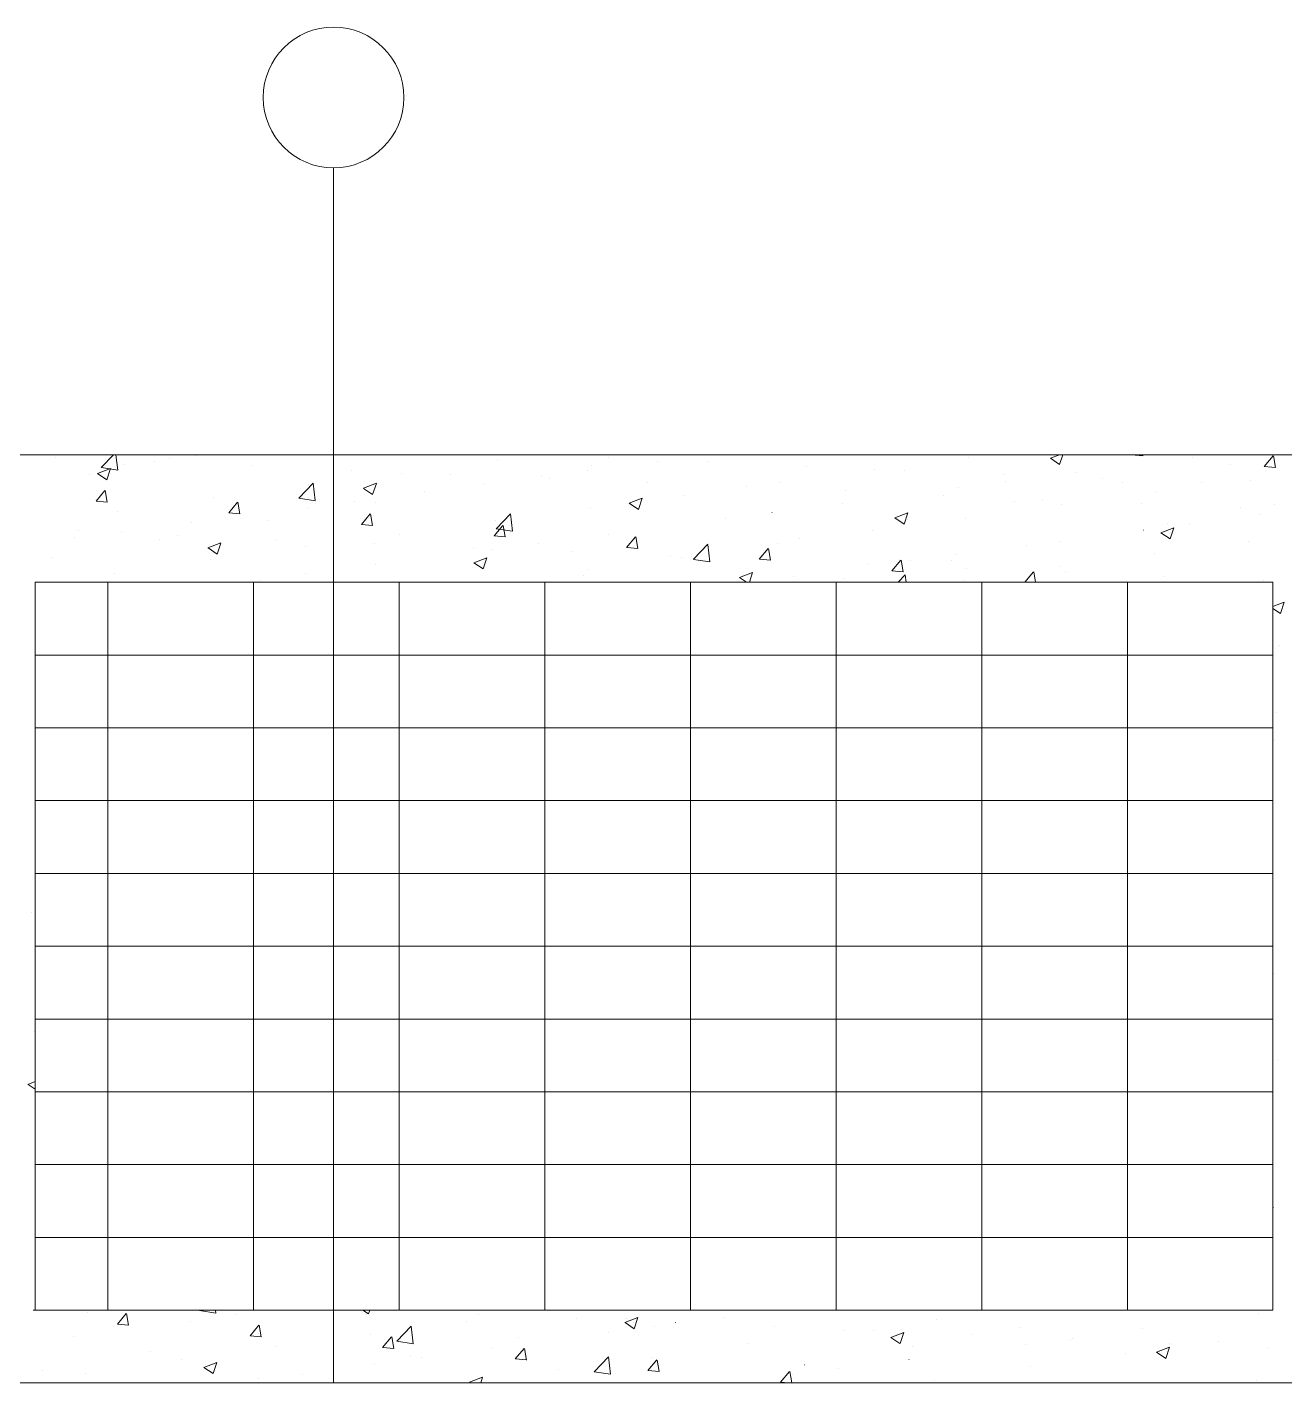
# Model space of a CAD drawing. Header units: centimetres. Extents: x -16179 to 12840, y -10704 to 3856.
# Drawn here: x 7244.5 to 7590, y -10021 to -9648.6 of the extents above; entities that cross this region are included whole.
import ezdxf

# ---------------------------------------------------------------- set-up
doc = ezdxf.new("R2010")
doc.units = ezdxf.units.CM
doc.header["$MEASUREMENT"] = 0
doc.layers.add('A-ELEV-MBE1_Num_Penna__14_Num_Penna__11_Num_Penna__9_Num_Penna__9_Num_Penna__9_Num_Penna__9_Num_Penna__9_Num_Penna__9_Num_Penna__10_Num_Penna__11', color=7, linetype='Continuous', lineweight=18, true_color=0xd19cc7)
for name, color, linetype, lineweight in [('A-ELEV-MBE1_Num_Penna__7_Num_Penna__7_Num_Penna__7_Num_Penna__7_Num_Penna__7_Num_Penna__7_Num_Penna__7_Num_Penna__7_Num_Penna__7_Num_Penna__7', 7, 'Continuous', 18), ('A-ELEV-PATT_Num_Penna__8_Num_Penna__8_Num_Penna__8_Num_Penna__8_Num_Penna__8_Num_Penna__8_Num_Penna__8_Num_Penna__8_Num_Penna__8_Num_Penna__8', 8, 'Continuous', 18), ('AA - linee quote_Num_Penna__3_Num_Penna__3_Num_Penna__3_Num_Penna__3_Num_Penna__3_Num_Penna__3_Num_Penna__3_Num_Penna__3_Num_Penna__3_Num_Penna__3', 3, 'Continuous', 18), ('AA - pareti sezionate_Num_Penna__7_Num_Penna__7_Num_Penna__7_Num_Penna__7_Num_Penna__7_Num_Penna__7_Num_Penna__7_Num_Penna__7_Num_Penna__7_Num_Penna__7', 7, 'Continuous', 18), ('AA pareti non sezionate_Num_Penna__2_Num_Penna__2_Num_Penna__2_Num_Penna__2_Num_Penna__2_Num_Penna__2_Num_Penna__2_Num_Penna__2_Num_Penna__2_Num_Penna__2', 2, 'Continuous', 18)]:
    doc.layers.add(name, color=color, linetype=linetype, lineweight=lineweight)

msp = doc.modelspace()

# ---------------------------------------------------------------- linework, layer by layer
at = {"layer": 'A-ELEV-MBE1_Num_Penna__14_Num_Penna__11_Num_Penna__9_Num_Penna__9_Num_Penna__9_Num_Penna__9_Num_Penna__9_Num_Penna__9_Num_Penna__10_Num_Penna__11', "color": 9, "linetype": 'Continuous', "lineweight": 18, "true_color": 0xd19cc7}
for p, q in [((7246.73, -9801.07), (7266.73, -9801.07)), ((7246.73, -9821.07), (7246.73, -9801.07)), ((7266.73, -9801.07), (7306.73, -9801.07)), ((7266.73, -9821.07), (7266.73, -9801.07)), ((7266.73, -9801.07), (7266.73, -9821.07)), ((7306.73, -9801.07), (7306.73, -9821.07)), ((7306.73, -9801.07), (7346.73, -9801.07)), ((7306.73, -9821.07), (7306.73, -9801.07)), ((7346.73, -9801.07), (7386.73, -9801.07)), ((7346.73, -9821.07), (7346.73, -9801.07)), ((7346.73, -9801.07), (7346.73, -9821.07)), ((7386.73, -9801.07), (7426.73, -9801.07)), ((7386.73, -9821.07), (7386.73, -9801.07)), ((7386.73, -9801.07), (7386.73, -9913.96)), ((7386.73, -9801.07), (7386.73, -9821.07)), ((7426.73, -9801.07), (7466.73, -9801.07)), ((7426.73, -9821.07), (7426.73, -9801.07)), ((7426.73, -9801.07), (7426.73, -9821.07)), ((7466.73, -9801.07), (7506.73, -9801.07)), ((7466.73, -9821.07), (7466.73, -9801.07)), ((7466.73, -9801.07), (7466.73, -9821.07)), ((7506.73, -9801.07), (7546.73, -9801.07)), ((7506.73, -9821.07), (7506.73, -9801.07)), ((7506.73, -9801.07), (7506.73, -9821.07)), ((7546.73, -9801.07), (7586.73, -9801.07)), ((7546.73, -9821.07), (7546.73, -9801.07)), ((7546.73, -9801.07), (7546.73, -9821.07)), ((7586.73, -9801.07), (7586.73, -9821.07)), ((7266.73, -9821.07), (7246.73, -9821.07)), ((7246.73, -9821.07), (7266.73, -9821.07)), ((7246.73, -9841.07), (7246.73, -9821.07)), ((7306.73, -9821.07), (7266.73, -9821.07)), ((7266.73, -9821.07), (7306.73, -9821.07)), ((7266.73, -9841.07), (7266.73, -9821.07)), ((7266.73, -9821.07), (7266.73, -9841.07)), ((7306.73, -9821.07), (7306.73, -9841.07)), ((7306.73, -9821.07), (7346.73, -9821.07)), ((7306.73, -9841.07), (7306.73, -9821.07)), ((7346.73, -9821.07), (7306.73, -9821.07)), ((7346.73, -9821.07), (7386.73, -9821.07)), ((7346.73, -9841.07), (7346.73, -9821.07)), ((7346.73, -9821.07), (7346.73, -9841.07)), ((7386.73, -9821.07), (7346.73, -9821.07)), ((7426.73, -9821.07), (7386.73, -9821.07)), ((7386.73, -9821.07), (7426.73, -9821.07)), ((7386.73, -9841.07), (7386.73, -9821.07)), ((7386.73, -9821.07), (7386.73, -9841.07)), ((7466.73, -9821.07), (7426.73, -9821.07)), ((7426.73, -9821.07), (7466.73, -9821.07)), ((7426.73, -9841.07), (7426.73, -9821.07)), ((7426.73, -9821.07), (7426.73, -9841.07)), ((7506.73, -9821.07), (7466.73, -9821.07)), ((7466.73, -9821.07), (7506.73, -9821.07)), ((7466.73, -9841.07), (7466.73, -9821.07)), ((7466.73, -9821.07), (7466.73, -9841.07)), ((7546.73, -9821.07), (7506.73, -9821.07)), ((7506.73, -9821.07), (7546.73, -9821.07)), ((7506.73, -9841.07), (7506.73, -9821.07)), ((7506.73, -9821.07), (7506.73, -9841.07)), ((7586.73, -9821.07), (7546.73, -9821.07)), ((7546.73, -9821.07), (7586.73, -9821.07)), ((7546.73, -9841.07), (7546.73, -9821.07)), ((7546.73, -9821.07), (7546.73, -9841.07)), ((7586.73, -9821.07), (7586.73, -9841.07)), ((7266.73, -9841.07), (7246.73, -9841.07)), ((7246.73, -9841.07), (7266.73, -9841.07)), ((7246.73, -9861.07), (7246.73, -9841.07)), ((7306.73, -9841.07), (7266.73, -9841.07)), ((7266.73, -9841.07), (7306.73, -9841.07)), ((7266.73, -9861.07), (7266.73, -9841.07)), ((7266.73, -9841.07), (7266.73, -9861.07)), ((7306.73, -9841.07), (7306.73, -9861.07)), ((7346.73, -9841.07), (7306.73, -9841.07)), ((7306.73, -9841.07), (7346.73, -9841.07)), ((7306.73, -9861.07), (7306.73, -9841.07)), ((7386.73, -9841.07), (7346.73, -9841.07)), ((7346.73, -9841.07), (7386.73, -9841.07)), ((7346.73, -9861.07), (7346.73, -9841.07)), ((7346.73, -9841.07), (7346.73, -9861.07)), ((7426.73, -9841.07), (7386.73, -9841.07)), ((7386.73, -9841.07), (7426.73, -9841.07)), ((7386.73, -9861.07), (7386.73, -9841.07)), ((7386.73, -9841.07), (7386.73, -9861.07)), ((7466.73, -9841.07), (7426.73, -9841.07)), ((7426.73, -9841.07), (7466.73, -9841.07)), ((7426.73, -9861.07), (7426.73, -9841.07)), ((7426.73, -9841.07), (7426.73, -9861.07)), ((7506.73, -9841.07), (7466.73, -9841.07)), ((7466.73, -9841.07), (7506.73, -9841.07)), ((7466.73, -9861.07), (7466.73, -9841.07)), ((7466.73, -9841.07), (7466.73, -9861.07)), ((7546.73, -9841.07), (7506.73, -9841.07)), ((7506.73, -9841.07), (7546.73, -9841.07)), ((7506.73, -9861.07), (7506.73, -9841.07)), ((7506.73, -9841.07), (7506.73, -9861.07)), ((7586.73, -9841.07), (7546.73, -9841.07)), ((7546.73, -9841.07), (7586.73, -9841.07)), ((7546.73, -9861.07), (7546.73, -9841.07)), ((7546.73, -9841.07), (7546.73, -9861.07)), ((7586.73, -9841.07), (7586.73, -9861.07)), ((7266.73, -9861.07), (7246.73, -9861.07)), ((7246.73, -9861.07), (7266.73, -9861.07)), ((7246.73, -9881.07), (7246.73, -9861.07)), ((7306.73, -9861.07), (7266.73, -9861.07)), ((7266.73, -9861.07), (7306.73, -9861.07)), ((7266.73, -9881.07), (7266.73, -9861.07)), ((7266.73, -9861.07), (7266.73, -9881.07)), ((7306.73, -9861.07), (7306.73, -9881.07)), ((7306.73, -9861.07), (7346.73, -9861.07)), ((7306.73, -9881.07), (7306.73, -9861.07)), ((7346.73, -9861.07), (7306.73, -9861.07)), ((7346.73, -9861.07), (7386.73, -9861.07)), ((7346.73, -9881.07), (7346.73, -9861.07)), ((7346.73, -9861.07), (7346.73, -9881.07)), ((7386.73, -9861.07), (7346.73, -9861.07)), ((7426.73, -9861.07), (7386.73, -9861.07)), ((7386.73, -9861.07), (7426.73, -9861.07)), ((7386.73, -9881.07), (7386.73, -9861.07)), ((7386.73, -9861.07), (7386.73, -9881.07)), ((7466.73, -9861.07), (7426.73, -9861.07)), ((7426.73, -9861.07), (7466.73, -9861.07)), ((7426.73, -9881.07), (7426.73, -9861.07)), ((7426.73, -9861.07), (7426.73, -9881.07)), ((7506.73, -9861.07), (7466.73, -9861.07)), ((7466.73, -9861.07), (7506.73, -9861.07)), ((7466.73, -9881.07), (7466.73, -9861.07)), ((7466.73, -9861.07), (7466.73, -9881.07)), ((7546.73, -9861.07), (7506.73, -9861.07)), ((7506.73, -9861.07), (7546.73, -9861.07)), ((7506.73, -9881.07), (7506.73, -9861.07)), ((7506.73, -9861.07), (7506.73, -9881.07)), ((7586.73, -9861.07), (7546.73, -9861.07)), ((7546.73, -9861.07), (7586.73, -9861.07)), ((7546.73, -9881.07), (7546.73, -9861.07)), ((7546.73, -9861.07), (7546.73, -9881.07)), ((7586.73, -9861.07), (7586.73, -9881.07)), ((7266.73, -9881.07), (7246.73, -9881.07)), ((7246.73, -9881.07), (7266.73, -9881.07)), ((7246.73, -9901.07), (7246.73, -9881.07)), ((7306.73, -9881.07), (7266.73, -9881.07)), ((7266.73, -9881.07), (7306.73, -9881.07)), ((7266.73, -9901.07), (7266.73, -9881.07)), ((7266.73, -9881.07), (7266.73, -9901.07)), ((7306.73, -9881.07), (7306.73, -9901.07)), ((7346.73, -9881.07), (7306.73, -9881.07)), ((7306.73, -9881.07), (7346.73, -9881.07)), ((7306.73, -9901.07), (7306.73, -9881.07)), ((7386.73, -9881.07), (7346.73, -9881.07)), ((7346.73, -9881.07), (7386.73, -9881.07)), ((7346.73, -9901.07), (7346.73, -9881.07)), ((7346.73, -9881.07), (7346.73, -9901.07)), ((7426.73, -9881.07), (7386.73, -9881.07)), ((7386.73, -9881.07), (7426.73, -9881.07)), ((7386.73, -9901.07), (7386.73, -9881.07)), ((7386.73, -9881.07), (7386.73, -9901.07)), ((7466.73, -9881.07), (7426.73, -9881.07)), ((7426.73, -9881.07), (7466.73, -9881.07)), ((7426.73, -9901.07), (7426.73, -9881.07)), ((7426.73, -9881.07), (7426.73, -9901.07)), ((7506.73, -9881.07), (7466.73, -9881.07)), ((7466.73, -9881.07), (7506.73, -9881.07)), ((7466.73, -9901.07), (7466.73, -9881.07)), ((7466.73, -9881.07), (7466.73, -9901.07)), ((7546.73, -9881.07), (7506.73, -9881.07)), ((7506.73, -9881.07), (7546.73, -9881.07)), ((7506.73, -9901.07), (7506.73, -9881.07)), ((7506.73, -9881.07), (7506.73, -9901.07)), ((7586.73, -9881.07), (7546.73, -9881.07)), ((7546.73, -9881.07), (7586.73, -9881.07)), ((7546.73, -9901.07), (7546.73, -9881.07)), ((7546.73, -9881.07), (7546.73, -9901.07)), ((7586.73, -9881.07), (7586.73, -9901.07)), ((7266.73, -9901.07), (7246.73, -9901.07)), ((7246.73, -9901.07), (7266.73, -9901.07)), ((7246.73, -9921.07), (7246.73, -9901.07)), ((7306.73, -9901.07), (7266.73, -9901.07)), ((7266.73, -9901.07), (7306.73, -9901.07)), ((7266.73, -9921.07), (7266.73, -9901.07)), ((7266.73, -9901.07), (7266.73, -9921.07)), ((7306.73, -9901.07), (7306.73, -9921.07)), ((7346.73, -9901.07), (7306.73, -9901.07)), ((7306.73, -9901.07), (7346.73, -9901.07)), ((7306.73, -9921.07), (7306.73, -9901.07)), ((7386.73, -9901.07), (7346.73, -9901.07)), ((7346.73, -9901.07), (7386.73, -9901.07)), ((7346.73, -9921.07), (7346.73, -9901.07)), ((7346.73, -9901.07), (7346.73, -9921.07)), ((7426.73, -9901.07), (7386.73, -9901.07)), ((7386.73, -9901.07), (7426.73, -9901.07)), ((7386.73, -9921.07), (7386.73, -9901.07)), ((7386.73, -9901.07), (7386.73, -9921.07)), ((7466.73, -9901.07), (7426.73, -9901.07)), ((7426.73, -9901.07), (7466.73, -9901.07)), ((7426.73, -9921.07), (7426.73, -9901.07)), ((7426.73, -9901.07), (7426.73, -9921.07)), ((7506.73, -9901.07), (7466.73, -9901.07)), ((7466.73, -9901.07), (7506.73, -9901.07)), ((7466.73, -9921.07), (7466.73, -9901.07)), ((7466.73, -9901.07), (7466.73, -9921.07)), ((7546.73, -9901.07), (7506.73, -9901.07)), ((7506.73, -9901.07), (7546.73, -9901.07)), ((7506.73, -9921.07), (7506.73, -9901.07)), ((7506.73, -9901.07), (7506.73, -9921.07)), ((7586.73, -9901.07), (7546.73, -9901.07)), ((7546.73, -9901.07), (7586.73, -9901.07)), ((7546.73, -9921.07), (7546.73, -9901.07)), ((7546.73, -9901.07), (7546.73, -9921.07)), ((7586.73, -9901.07), (7586.73, -9921.07)), ((7266.73, -9921.07), (7246.73, -9921.07)), ((7246.73, -9921.07), (7266.73, -9921.07)), ((7246.73, -9941.07), (7246.73, -9921.07)), ((7306.73, -9921.07), (7266.73, -9921.07)), ((7266.73, -9921.07), (7306.73, -9921.07)), ((7266.73, -9941.07), (7266.73, -9921.07)), ((7266.73, -9921.07), (7266.73, -9941.07)), ((7306.73, -9921.07), (7346.73, -9921.07)), ((7306.73, -9941.07), (7306.73, -9921.07)), ((7306.73, -9921.07), (7306.73, -9941.07)), ((7346.73, -9921.07), (7306.73, -9921.07)), ((7346.73, -9921.07), (7386.73, -9921.07)), ((7346.73, -9941.07), (7346.73, -9921.07)), ((7346.73, -9921.07), (7346.73, -9941.07)), ((7386.73, -9921.07), (7346.73, -9921.07)), ((7426.73, -9921.07), (7386.73, -9921.07)), ((7386.73, -9921.07), (7426.73, -9921.07)), ((7386.73, -9941.07), (7386.73, -9921.07)), ((7386.73, -9921.07), (7386.73, -9941.07)), ((7466.73, -9921.07), (7426.73, -9921.07)), ((7426.73, -9921.07), (7466.73, -9921.07)), ((7426.73, -9941.07), (7426.73, -9921.07)), ((7426.73, -9921.07), (7426.73, -9941.07)), ((7506.73, -9921.07), (7466.73, -9921.07)), ((7466.73, -9921.07), (7506.73, -9921.07)), ((7466.73, -9941.07), (7466.73, -9921.07)), ((7466.73, -9921.07), (7466.73, -9941.07)), ((7546.73, -9921.07), (7506.73, -9921.07)), ((7506.73, -9921.07), (7546.73, -9921.07)), ((7506.73, -9941.07), (7506.73, -9921.07)), ((7506.73, -9921.07), (7506.73, -9941.07)), ((7586.73, -9921.07), (7546.73, -9921.07)), ((7546.73, -9921.07), (7586.73, -9921.07)), ((7546.73, -9941.07), (7546.73, -9921.07)), ((7546.73, -9921.07), (7546.73, -9941.07)), ((7586.73, -9921.07), (7586.73, -9941.07)), ((7266.73, -9941.07), (7246.73, -9941.07)), ((7246.73, -9941.07), (7266.73, -9941.07)), ((7246.73, -9961.07), (7246.73, -9941.07)), ((7306.73, -9941.07), (7266.73, -9941.07)), ((7266.73, -9941.07), (7306.73, -9941.07)), ((7266.73, -9961.07), (7266.73, -9941.07)), ((7266.73, -9941.07), (7266.73, -9961.07)), ((7346.73, -9941.07), (7306.73, -9941.07)), ((7306.73, -9941.07), (7346.73, -9941.07)), ((7306.73, -9961.07), (7306.73, -9941.07)), ((7306.73, -9941.07), (7306.73, -9961.07)), ((7386.73, -9941.07), (7346.73, -9941.07)), ((7346.73, -9941.07), (7386.73, -9941.07)), ((7346.73, -9961.07), (7346.73, -9941.07)), ((7346.73, -9941.07), (7346.73, -9961.07)), ((7426.73, -9941.07), (7386.73, -9941.07)), ((7386.73, -9941.07), (7426.73, -9941.07)), ((7386.73, -9961.07), (7386.73, -9941.07)), ((7386.73, -9941.07), (7386.73, -9961.07)), ((7466.73, -9941.07), (7426.73, -9941.07)), ((7426.73, -9941.07), (7466.73, -9941.07)), ((7426.73, -9961.07), (7426.73, -9941.07)), ((7426.73, -9941.07), (7426.73, -9961.07)), ((7506.73, -9941.07), (7466.73, -9941.07)), ((7466.73, -9941.07), (7506.73, -9941.07)), ((7466.73, -9961.07), (7466.73, -9941.07)), ((7466.73, -9941.07), (7466.73, -9961.07)), ((7546.73, -9941.07), (7506.73, -9941.07)), ((7506.73, -9941.07), (7546.73, -9941.07)), ((7506.73, -9961.07), (7506.73, -9941.07)), ((7506.73, -9941.07), (7506.73, -9961.07)), ((7586.73, -9941.07), (7546.73, -9941.07)), ((7546.73, -9941.07), (7586.73, -9941.07)), ((7546.73, -9961.07), (7546.73, -9941.07)), ((7546.73, -9941.07), (7546.73, -9961.07)), ((7586.73, -9941.07), (7586.73, -9961.07)), ((7266.73, -9961.07), (7246.73, -9961.07)), ((7246.73, -9961.07), (7266.73, -9961.07)), ((7246.73, -9981.07), (7246.73, -9961.07)), ((7306.73, -9961.07), (7266.73, -9961.07)), ((7266.73, -9961.07), (7306.73, -9961.07)), ((7266.73, -9981.07), (7266.73, -9961.07)), ((7266.73, -9961.07), (7266.73, -9981.07)), ((7346.73, -9961.07), (7306.73, -9961.07)), ((7306.73, -9961.07), (7346.73, -9961.07)), ((7306.73, -9981.07), (7306.73, -9961.07)), ((7306.73, -9961.07), (7306.73, -9981.07)), ((7386.73, -9961.07), (7346.73, -9961.07)), ((7346.73, -9961.07), (7386.73, -9961.07)), ((7346.73, -9981.07), (7346.73, -9961.07)), ((7346.73, -9961.07), (7346.73, -9981.07)), ((7426.73, -9961.07), (7386.73, -9961.07)), ((7386.73, -9961.07), (7426.73, -9961.07)), ((7386.73, -9981.07), (7386.73, -9961.07)), ((7386.73, -9961.07), (7386.73, -9981.07)), ((7466.73, -9961.07), (7426.73, -9961.07)), ((7426.73, -9961.07), (7466.73, -9961.07)), ((7426.73, -9981.07), (7426.73, -9961.07)), ((7426.73, -9961.07), (7426.73, -9981.07)), ((7506.73, -9961.07), (7466.73, -9961.07)), ((7466.73, -9961.07), (7506.73, -9961.07)), ((7466.73, -9981.07), (7466.73, -9961.07)), ((7466.73, -9961.07), (7466.73, -9981.07)), ((7546.73, -9961.07), (7506.73, -9961.07)), ((7506.73, -9961.07), (7546.73, -9961.07)), ((7506.73, -9981.07), (7506.73, -9961.07)), ((7506.73, -9961.07), (7506.73, -9981.07)), ((7586.73, -9961.07), (7546.73, -9961.07)), ((7546.73, -9961.07), (7586.73, -9961.07)), ((7546.73, -9981.07), (7546.73, -9961.07)), ((7546.73, -9961.07), (7546.73, -9981.07)), ((7586.73, -9961.07), (7586.73, -9981.07)), ((7266.73, -9981.07), (7246.73, -9981.07)), ((7246.73, -9981.07), (7266.73, -9981.07)), ((7246.73, -10001.07), (7246.73, -9981.07)), ((7306.73, -9981.07), (7266.73, -9981.07)), ((7266.73, -9981.07), (7306.73, -9981.07)), ((7266.73, -10001.07), (7266.73, -9981.07)), ((7266.73, -9981.07), (7266.73, -10001.07)), ((7346.73, -9981.07), (7306.73, -9981.07)), ((7306.73, -9981.07), (7346.73, -9981.07)), ((7306.73, -10001.07), (7306.73, -9981.07)), ((7306.73, -9981.07), (7306.73, -10001.07)), ((7386.73, -9981.07), (7346.73, -9981.07)), ((7346.73, -9981.07), (7386.73, -9981.07)), ((7346.73, -10001.07), (7346.73, -9981.07)), ((7346.73, -9981.07), (7346.73, -10001.07)), ((7426.73, -9981.07), (7386.73, -9981.07)), ((7386.73, -9981.07), (7426.73, -9981.07)), ((7386.73, -10001.07), (7386.73, -9981.07)), ((7386.73, -9981.07), (7386.73, -10001.07)), ((7466.73, -9981.07), (7426.73, -9981.07)), ((7426.73, -9981.07), (7466.73, -9981.07)), ((7426.73, -10001.07), (7426.73, -9981.07)), ((7426.73, -9981.07), (7426.73, -10001.07)), ((7506.73, -9981.07), (7466.73, -9981.07)), ((7466.73, -9981.07), (7466.73, -10001.07)), ((7546.73, -9981.07), (7506.73, -9981.07)), ((7506.73, -9981.07), (7546.73, -9981.07)), ((7506.73, -10001.07), (7506.73, -9981.07)), ((7586.73, -9981.07), (7546.73, -9981.07)), ((7546.73, -9981.07), (7586.73, -9981.07)), ((7546.73, -10001.07), (7546.73, -9981.07)), ((7546.73, -9981.07), (7546.73, -10001.07)), ((7586.73, -9981.07), (7586.73, -10001.07)), ((7246.21, -10001.04), (7586.73, -10001.07)), ((7546.73, -10001.07), (7506.73, -10001.07)), ((7586.73, -10001.07), (7546.73, -10001.07))]:
    msp.add_line(p, q, dxfattribs=at)
at = {"layer": 'A-ELEV-MBE1_Num_Penna__7_Num_Penna__7_Num_Penna__7_Num_Penna__7_Num_Penna__7_Num_Penna__7_Num_Penna__7_Num_Penna__7_Num_Penna__7_Num_Penna__7', "color": 7, "linetype": 'Continuous', "lineweight": 18}
for p, q in [((7386.73, -9801.07), (7306.73, -9801.07)), ((7266.73, -10001.07), (7246.73, -10001.07)), ((7306.73, -10001.07), (7266.73, -10001.07)), ((7346.73, -10001.07), (7306.73, -10001.07)), ((7386.73, -10001.07), (7346.73, -10001.07)), ((7426.73, -10001.07), (7386.73, -10001.07)), ((7466.73, -10001.07), (7426.73, -10001.07))]:
    msp.add_line(p, q, dxfattribs=at)
at = {"layer": 'A-ELEV-PATT_Num_Penna__8_Num_Penna__8_Num_Penna__8_Num_Penna__8_Num_Penna__8_Num_Penna__8_Num_Penna__8_Num_Penna__8_Num_Penna__8_Num_Penna__8', "color": 8, "linetype": 'Continuous', "lineweight": 18}
for p, q in [((7252.3, -9766.84), (7252.3, -9766.84)), ((7264.91, -9769.55), (7268.24, -9766.08)), ((7268.24, -9766.08), (7268.24, -9766.08)), ((7268.94, -9766.08), (7268.94, -9766.08)), ((7269.43, -9770.27), (7268.94, -9766.08)), ((7279.41, -9767.98), (7279.42, -9767.98)), ((7283.73, -9767.16), (7283.74, -9767.16)), ((7291.16, -9766.37), (7291.17, -9766.37)), ((7373.75, -9767.28), (7373.76, -9767.28)), ((7404.29, -9766.89), (7404.3, -9766.89)), ((7417.69, -9767.81), (7417.69, -9767.81)), ((7431.41, -9768.03), (7431.42, -9768.03)), ((7503, -9766.72), (7503.01, -9766.72)), ((7525.58, -9767.03), (7528.07, -9766.07)), ((7525.6, -9767.04), (7528.12, -9768.74)), ((7528.13, -9768.74), (7529.03, -9766.07)), ((7547.9, -9766.09), (7547.92, -9766.07)), ((7547.91, -9766.1), (7550.95, -9766.36)), ((7550.99, -9766.38), (7550.93, -9766.07)), ((7564.49, -9766.76), (7564.49, -9766.76)), ((7575.1, -9768.69), (7575.1, -9768.69)), ((7584.34, -9769.28), (7586.79, -9766.36)), ((7587.42, -9769.57), (7586.84, -9766.38)), ((7261.54, -9771.45), (7261.54, -9771.45)), ((7263.88, -9771.2), (7267.44, -9769.84)), ((7263.89, -9771.22), (7266.42, -9772.92)), ((7264.92, -9769.57), (7269.43, -9770.27)), ((7266.43, -9772.92), (7267.46, -9769.85)), ((7271.02, -9768.84), (7271.02, -9768.84)), ((7306.53, -9769.13), (7306.54, -9769.13)), ((7333.65, -9770.27), (7333.66, -9770.27)), ((7347.37, -9771.09), (7347.37, -9771.09)), ((7360.77, -9771.42), (7360.77, -9771.42)), ((7385.73, -9772.01), (7385.74, -9772.01)), ((7398.45, -9770.34), (7398.45, -9770.34)), ((7399.44, -9768.89), (7399.45, -9768.89)), ((7458.53, -9769.18), (7458.53, -9769.18)), ((7477.35, -9769.98), (7477.35, -9769.98)), ((7485.65, -9770.32), (7485.65, -9770.32)), ((7512.77, -9771.47), (7512.77, -9771.47)), ((7532.4, -9770.98), (7532.41, -9770.98)), ((7584.35, -9769.29), (7587.38, -9769.55)), ((7263.46, -9778.8), (7265.9, -9775.88)), ((7266.54, -9779.08), (7265.95, -9775.9)), ((7319.12, -9777.96), (7323.08, -9773.84)), ((7321.71, -9774.34), (7321.71, -9774.34)), ((7323.64, -9778.67), (7323.08, -9773.85)), ((7336.89, -9775.27), (7340.45, -9773.91)), ((7336.9, -9775.29), (7339.43, -9776.99)), ((7339.43, -9776.99), (7340.46, -9773.92)), ((7369.81, -9773.97), (7369.82, -9773.97)), ((7387.89, -9772.57), (7387.89, -9772.57)), ((7415, -9773.71), (7415.01, -9773.71)), ((7442.12, -9774.86), (7442.13, -9774.86)), ((7451.26, -9773.55), (7451.27, -9773.55)), ((7469.24, -9776), (7469.25, -9776)), ((7500.45, -9775.19), (7500.45, -9775.19)), ((7513.16, -9773.51), (7513.17, -9773.51)), ((7539.88, -9772.62), (7539.89, -9772.62)), ((7545.47, -9773.77), (7545.48, -9773.77)), ((7567, -9773.76), (7567.01, -9773.76)), ((7580.51, -9773), (7580.52, -9773)), ((7263.46, -9778.81), (7266.5, -9779.07)), ((7295.63, -9777.92), (7295.63, -9777.92)), ((7299.89, -9781.99), (7302.34, -9779.07)), ((7302.98, -9782.27), (7302.39, -9779.09)), ((7319.13, -9777.98), (7323.65, -9778.68)), ((7334.41, -9778.77), (7334.41, -9778.77)), ((7340.19, -9779.06), (7340.19, -9779.06)), ((7353.65, -9776.24), (7353.65, -9776.24)), ((7409.9, -9779.34), (7413.45, -9777.98)), ((7409.91, -9779.36), (7412.43, -9781.06)), ((7412.44, -9781.06), (7413.47, -9777.99)), ((7424.88, -9777.36), (7424.88, -9777.36)), ((7468.36, -9779.41), (7468.37, -9779.41)), ((7496.36, -9777.15), (7496.36, -9777.15)), ((7515.85, -9778.86), (7515.85, -9778.86)), ((7523.48, -9778.29), (7523.48, -9778.29)), ((7528.77, -9779.83), (7528.78, -9779.83)), ((7550.6, -9779.44), (7550.6, -9779.44)), ((7554.85, -9776.25), (7554.86, -9776.25)), ((7587.27, -9779.84), (7587.28, -9779.84)), ((7269.24, -9781.73), (7269.25, -9781.73)), ((7299.9, -9782), (7302.94, -9782.26)), ((7321.69, -9780.44), (7321.7, -9780.44)), ((7336.33, -9785.18), (7338.78, -9782.26)), ((7339.41, -9785.46), (7338.83, -9782.28)), ((7373.34, -9786.37), (7377.29, -9782.25)), ((7377.86, -9787.08), (7377.3, -9782.26)), ((7399.22, -9780.61), (7399.22, -9780.61)), ((7449.12, -9781.94), (7449.13, -9781.94)), ((7482.9, -9783.41), (7486.46, -9782.05)), ((7482.91, -9783.42), (7485.44, -9785.13)), ((7485.45, -9785.13), (7486.48, -9782.06)), ((7577.71, -9780.59), (7577.72, -9780.59)), ((7583.08, -9782.59), (7583.08, -9782.59)), ((7258.6, -9786.98), (7258.6, -9786.98)), ((7270.37, -9787.2), (7270.37, -9787.2)), ((7289.61, -9784.67), (7289.61, -9784.67)), ((7310.56, -9784.14), (7310.57, -9784.14)), ((7336.34, -9785.18), (7339.37, -9785.45)), ((7372.77, -9788.37), (7375.22, -9785.45)), ((7373.14, -9784.19), (7373.14, -9784.19)), ((7373.35, -9786.39), (7377.87, -9787.09)), ((7375.85, -9788.65), (7375.26, -9785.46)), ((7436.41, -9783.62), (7436.41, -9783.62)), ((7476.73, -9786.89), (7476.73, -9786.89)), ((7486.22, -9783.94), (7486.23, -9783.94)), ((7502.39, -9783.64), (7502.39, -9783.64)), ((7551.12, -9786.79), (7551.13, -9786.79)), ((7555.91, -9787.48), (7559.46, -9786.11)), ((7557.64, -9784.93), (7557.65, -9784.93)), ((7558.45, -9789.2), (7559.48, -9786.13)), ((7563.84, -9785.12), (7563.84, -9785.12)), ((7257.65, -9788.88), (7257.66, -9788.88)), ((7280.94, -9789.23), (7280.94, -9789.23)), ((7285.71, -9788.13), (7285.72, -9788.13)), ((7294.21, -9791.66), (7297.76, -9790.29)), ((7296.75, -9793.38), (7297.78, -9790.31)), ((7312.83, -9789.27), (7312.84, -9789.27)), ((7339.95, -9790.42), (7339.96, -9790.42)), ((7346.75, -9788), (7346.76, -9788)), ((7372.77, -9788.37), (7375.81, -9788.64)), ((7385.08, -9790.37), (7385.09, -9790.37)), ((7404.32, -9787.84), (7404.33, -9787.84)), ((7409.2, -9791.55), (7411.65, -9788.63)), ((7412.29, -9791.84), (7411.7, -9788.65)), ((7427.55, -9794.78), (7431.51, -9790.65)), ((7432.07, -9795.49), (7431.51, -9790.67)), ((7450.65, -9790.46), (7450.65, -9790.46)), ((7456.6, -9789.03), (7456.6, -9789.03)), ((7519.04, -9791.02), (7519.04, -9791.02)), ((7528.02, -9790.01), (7528.02, -9790.01)), ((7555.92, -9787.49), (7558.45, -9789.2)), ((7579.9, -9789.91), (7579.9, -9789.91)), ((7251.31, -9794.32), (7251.32, -9794.32)), ((7294.22, -9791.67), (7296.74, -9793.38)), ((7321.09, -9791.25), (7321.1, -9791.25)), ((7367.07, -9791.56), (7367.07, -9791.56)), ((7367.21, -9795.73), (7370.77, -9794.36)), ((7369.76, -9797.44), (7370.79, -9794.37)), ((7372.37, -9792.05), (7372.37, -9792.05)), ((7394.19, -9792.71), (7394.19, -9792.71)), ((7409.21, -9791.56), (7412.25, -9791.82)), ((7421.3, -9793.86), (7421.31, -9793.86)), ((7424.26, -9794.27), (7424.27, -9794.27)), ((7426.97, -9794.11), (7426.97, -9794.11)), ((7445.64, -9794.74), (7448.09, -9791.82)), ((7445.65, -9794.75), (7448.68, -9795.01)), ((7448.72, -9795.02), (7448.14, -9791.84)), ((7499.8, -9793.55), (7499.8, -9793.55)), ((7554.24, -9793.16), (7554.24, -9793.16)), ((7295.01, -9794.83), (7295.01, -9794.83)), ((7340.28, -9796.27), (7340.29, -9796.27)), ((7367.22, -9795.74), (7369.75, -9797.44)), ((7398.6, -9797.53), (7398.61, -9797.53)), ((7427.56, -9794.79), (7432.08, -9795.5)), ((7440.22, -9799.8), (7443.78, -9798.43)), ((7442.91, -9801.07), (7443.79, -9798.44)), ((7448.42, -9795), (7448.43, -9795)), ((7475.54, -9796.15), (7475.55, -9796.15)), ((7482.08, -9797.93), (7484.53, -9795.01)), ((7482.08, -9797.93), (7485.12, -9798.2)), ((7485.16, -9798.21), (7484.57, -9795.03)), ((7487.08, -9795.22), (7487.09, -9795.22)), ((7498.39, -9795.1), (7498.4, -9795.1)), ((7502.66, -9797.29), (7502.66, -9797.29)), ((7518.55, -9801.07), (7520.96, -9798.2)), ((7521.54, -9801.07), (7521.01, -9798.22)), ((7528.15, -9796.74), (7528.16, -9796.74)), ((7529.78, -9798.44), (7529.78, -9798.44)), ((7268.62, -9798.64), (7268.63, -9798.64)), ((7308.33, -9800.48), (7308.33, -9800.48)), ((7321.04, -9798.81), (7321.05, -9798.81)), ((7397.34, -9799.2), (7397.35, -9799.2)), ((7440.23, -9799.81), (7442.11, -9801.07)), ((7455, -9799.45), (7455, -9799.45)), ((7468.77, -9800.18), (7468.77, -9800.18)), ((7483.8, -9801.07), (7485.73, -9799.06)), ((7485.96, -9801.07), (7485.73, -9799.07)), ((7501.77, -9800.55), (7501.77, -9800.55)), ((7556.9, -9799.58), (7556.9, -9799.58)), ((7584.01, -9800.73), (7584.02, -9800.73)), ((7586.73, -9807.74), (7589.79, -9806.57)), ((7586.73, -9808.27), (7588.77, -9809.65)), ((7588.77, -9809.65), (7589.8, -9806.58)), ((7588.43, -9818.43), (7588.44, -9818.43)), ((7587.79, -9836.8), (7587.79, -9836.8)), ((7587.12, -9844.17), (7587.13, -9844.17)), ((7245.72, -9891.69), (7245.72, -9891.69)), ((7586.97, -9908.5), (7586.98, -9908.5)), ((7246.53, -9924.47), (7246.54, -9924.47)), ((7588.36, -9932.54), (7588.36, -9932.54)), ((7244.76, -9939.01), (7246.73, -9938.25)), ((7244.78, -9939.02), (7246.73, -9940.34)), ((7586.82, -9972.82), (7586.83, -9972.82)), ((7261.21, -10001.57), (7261.22, -10001.57)), ((7269.31, -10004.88), (7271.76, -10001.96)), ((7272.39, -10005.16), (7271.81, -10001.98)), ((7291.85, -10001.13), (7291.9, -10001.07)), ((7291.86, -10001.14), (7296.37, -10001.84)), ((7296.37, -10001.84), (7296.28, -10001.07)), ((7302.12, -10002.34), (7302.13, -10002.34)), ((7336.77, -10001.07), (7338.27, -10002.09)), ((7337.64, -10002.35), (7337.65, -10002.35)), ((7338.28, -10002.09), (7338.62, -10001.07)), ((7368.43, -10002.12), (7368.43, -10002.12)), ((7395.54, -10003.27), (7395.55, -10003.27)), ((7408.74, -10004.44), (7412.3, -10003.07)), ((7411.28, -10006.15), (7412.31, -10003.08)), ((7436.08, -10002.98), (7436.08, -10002.98)), ((7582.87, -10001.93), (7582.88, -10001.93)), ((7269.32, -10004.89), (7272.35, -10005.15)), ((7289.4, -10004.02), (7289.41, -10004.02)), ((7305.75, -10008.07), (7308.2, -10005.15)), ((7308.83, -10008.35), (7308.24, -10005.17)), ((7346.06, -10009.54), (7350.02, -10005.41)), ((7350.58, -10010.25), (7350.02, -10005.42)), ((7365.11, -10004.03), (7365.11, -10004.03)), ((7408.75, -10004.45), (7411.28, -10006.15)), ((7409.07, -10003.34), (7409.07, -10003.34)), ((7416.84, -10005.52), (7416.84, -10005.52)), ((7422.66, -10004.42), (7422.67, -10004.42)), ((7449.78, -10005.56), (7449.79, -10005.56)), ((7468.7, -10006.73), (7468.7, -10006.73)), ((7476.9, -10006.71), (7476.9, -10006.71)), ((7494.36, -10003.48), (7494.36, -10003.48)), ((7517.35, -10005.86), (7517.35, -10005.86)), ((7550.79, -10006.16), (7550.8, -10006.16)), ((7257.32, -10008.24), (7257.33, -10008.24)), ((7305.75, -10008.08), (7308.79, -10008.34)), ((7308.02, -10007.44), (7308.02, -10007.44)), ((7338.72, -10007.84), (7338.73, -10007.84)), ((7342.18, -10011.26), (7344.63, -10008.34)), ((7345.27, -10011.54), (7344.68, -10008.36)), ((7346.07, -10009.55), (7350.59, -10010.25)), ((7379.44, -10008.42), (7379.45, -10008.42)), ((7404.12, -10007.19), (7404.12, -10007.19)), ((7442.61, -10010.31), (7442.62, -10010.31)), ((7481.75, -10008.51), (7485.3, -10007.14)), ((7481.76, -10008.52), (7484.28, -10010.22)), ((7484.29, -10010.22), (7485.32, -10007.15)), ((7504.02, -10007.85), (7504.02, -10007.85)), ((7518.83, -10010.36), (7518.84, -10010.36)), ((7531.14, -10009), (7531.14, -10009)), ((7531.55, -10008.69), (7531.56, -10008.69)), ((7558.25, -10010.14), (7558.26, -10010.14)), ((7571.87, -10009.75), (7571.87, -10009.75)), ((7278.39, -10012.52), (7278.4, -10012.52)), ((7313.06, -10011.1), (7313.07, -10011.1)), ((7342.19, -10011.26), (7345.23, -10011.53)), ((7349.81, -10013.51), (7349.82, -10013.51)), ((7352.8, -10013.95), (7352.8, -10013.95)), ((7372.04, -10011.41), (7372.04, -10011.41)), ((7378.62, -10014.45), (7381.07, -10011.53)), ((7378.63, -10014.45), (7381.66, -10014.72)), ((7381.7, -10014.73), (7381.12, -10011.54)), ((7400.28, -10017.94), (7404.23, -10013.82)), ((7404.8, -10018.66), (7404.24, -10013.83)), ((7416.23, -10014.12), (7416.23, -10014.12)), ((7487.72, -10010.94), (7487.72, -10010.94)), ((7546.21, -10013), (7546.21, -10013)), ((7554.75, -10012.57), (7558.31, -10011.21)), ((7554.76, -10012.59), (7557.29, -10014.29)), ((7557.29, -10014.29), (7558.33, -10011.22)), ((7585.37, -10011.29), (7585.38, -10011.29)), ((7248.76, -10017.61), (7248.77, -10017.61)), ((7286.98, -10014.67), (7286.98, -10014.67)), ((7293.05, -10016.75), (7296.61, -10015.39)), ((7293.06, -10016.77), (7295.59, -10018.47)), ((7295.59, -10018.47), (7296.62, -10015.4)), ((7340.08, -10015.62), (7340.08, -10015.62)), ((7390.57, -10017.37), (7390.58, -10017.37)), ((7400.29, -10017.96), (7404.8, -10018.66)), ((7415.06, -10017.63), (7417.51, -10014.72)), ((7415.07, -10017.64), (7418.1, -10017.9)), ((7418.14, -10017.92), (7417.55, -10014.73)), ((7451.5, -10020.82), (7453.94, -10017.9)), ((7454.56, -10021.02), (7453.99, -10017.92)), ((7458.09, -10016.03), (7458.1, -10016.03)), ((7467.51, -10017.12), (7467.52, -10017.12)), ((7486.75, -10014.59), (7486.76, -10014.59)), ((7520.12, -10016.58), (7520.13, -10016.58)), ((7260.59, -10018.48), (7260.6, -10018.48)), ((7308, -10019.84), (7308, -10019.84)), ((7320.19, -10018.59), (7320.19, -10018.59)), ((7364.49, -10020.95), (7364.49, -10020.95)), ((7366.06, -10020.82), (7369.61, -10019.46)), ((7366.07, -10020.83), (7366.34, -10021.02)), ((7369.11, -10021.02), (7369.63, -10019.47)), ((7451.5, -10020.83), (7453.67, -10021.02)), ((7454.79, -10018.79), (7454.8, -10018.79)), ((7493.74, -10020.39), (7493.74, -10020.39)), ((7582.23, -10020.29), (7582.23, -10020.29))]:
    msp.add_line(p, q, dxfattribs=at)
at = {"layer": 'AA - linee quote_Num_Penna__3_Num_Penna__3_Num_Penna__3_Num_Penna__3_Num_Penna__3_Num_Penna__3_Num_Penna__3_Num_Penna__3_Num_Penna__3_Num_Penna__3', "color": 3, "linetype": 'Continuous', "lineweight": 18}
msp.add_line((7328.7, -10021.02), (7328.7, -9687.25), dxfattribs=at)
msp.add_circle((7328.7, -9667.92), 19.33, dxfattribs=at)
at = {"layer": 'AA - pareti sezionate_Num_Penna__7_Num_Penna__7_Num_Penna__7_Num_Penna__7_Num_Penna__7_Num_Penna__7_Num_Penna__7_Num_Penna__7_Num_Penna__7_Num_Penna__7', "color": 7, "linetype": 'Continuous', "lineweight": 18}
msp.add_line((7936.95, -10021.02), (6668.36, -10021.02), dxfattribs=at)
at = {"layer": 'AA pareti non sezionate_Num_Penna__2_Num_Penna__2_Num_Penna__2_Num_Penna__2_Num_Penna__2_Num_Penna__2_Num_Penna__2_Num_Penna__2_Num_Penna__2_Num_Penna__2', "color": 2, "linetype": 'Continuous', "lineweight": 18}
for p, q in [((6713.72, -9766.08), (7929.45, -9766.08)), ((7620.72, -10021.02), (7015.72, -10021.02))]:
    msp.add_line(p, q, dxfattribs=at)

doc.saveas('drawing.dxf')
